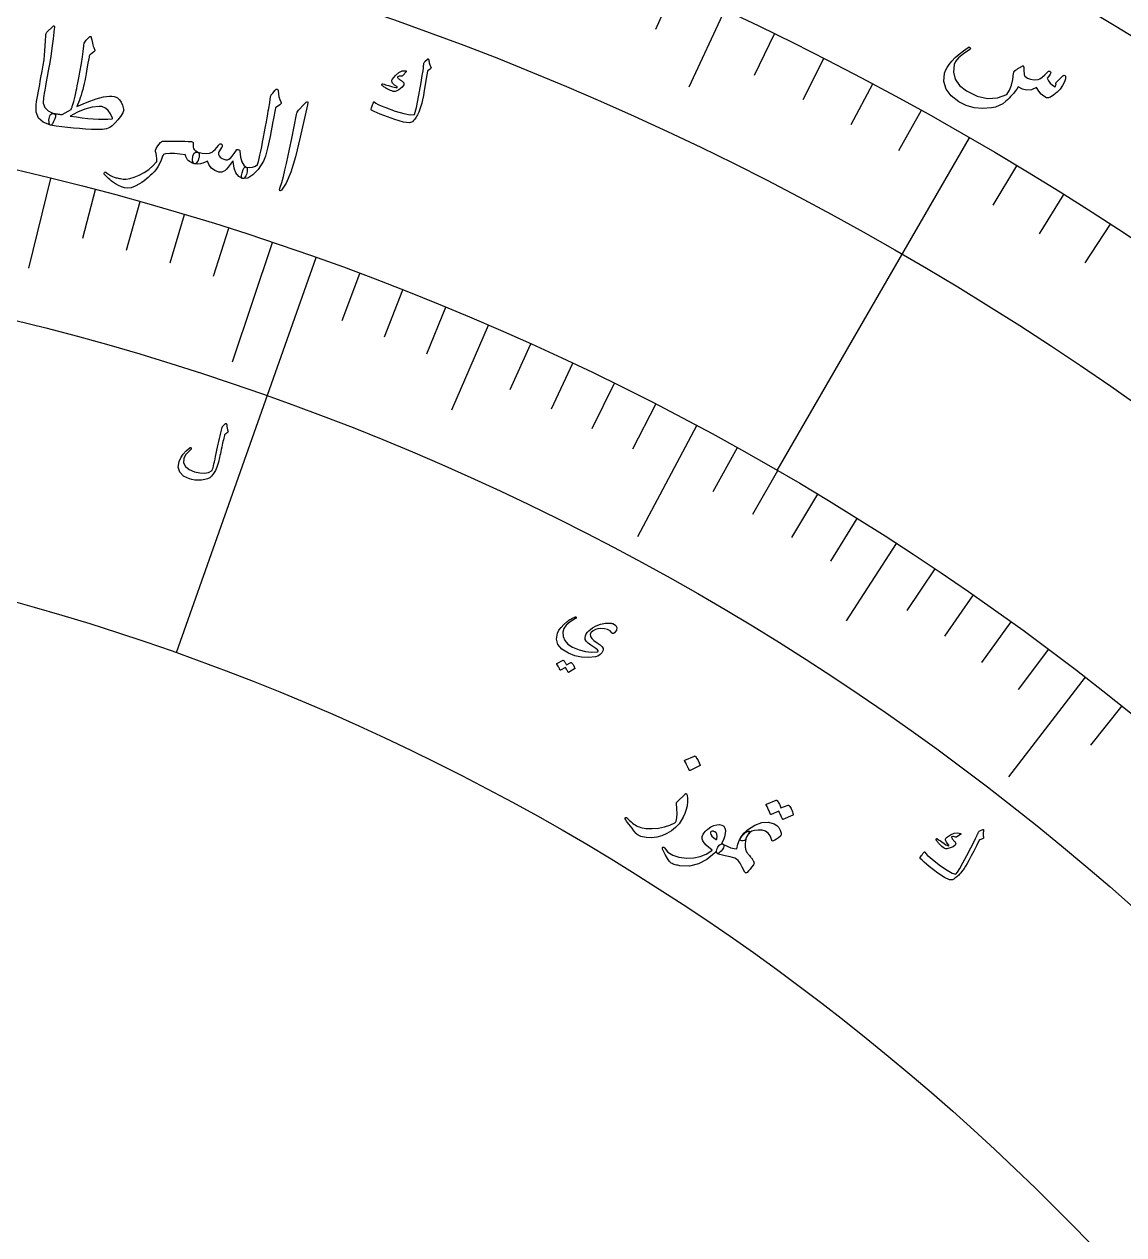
# Model space of a CAD drawing. Header units: millimetres. Extents: x -45 to 45, y -45 to 58.
# Drawn here: x 8.19 to 22.36, y 21.14 to 36.73 of the extents above; entities that cross this region are included whole.
import ezdxf

# ---------------------------------------------------------------- set-up
doc = ezdxf.new("R2010")
doc.units = ezdxf.units.MM
for name, color, linetype in [('ENGRAVE', 7, 'Continuous'), ('ENGRAVE_FINE', 8, 'Continuous'), ('TEXT', 5, 'Continuous')]:
    doc.layers.add(name, color=color, linetype=linetype)

msp = doc.modelspace()

# ---------------------------------------------------------------- linework, layer by layer
at = {"layer": 'ENGRAVE'}
for points in [[(17.2111, 36.9094), (16.7509, 35.9224)], [(20.3625, 35.2689), (17.8875, 30.9821)], [(8.526, 34.7442), (8.2429, 33.5904)], [(11.3849, 33.9151), (10.8693, 32.3793)], [(11.948, 33.7209), (10.1445, 28.6309)], [(14.1664, 32.8506), (13.6959, 31.7597)], [(16.8517, 31.5574), (16.0886, 30.1284)], [(19.4224, 30.0436), (18.7775, 29.046)], [(21.861, 28.3187), (20.871, 27.0364)]]:
    msp.add_lwpolyline(points, dxfattribs=at)
for radius in [44.1, 44.1, 42.9188, 40.725, 40.725, 38.9925, 35.775, 35.775, 33.885, 30.375, 30.375]:
    msp.add_circle((0, 0), radius, dxfattribs=at)
at = {"layer": 'ENGRAVE_FINE'}
for points in [[(16.5643, 37.2041), (16.3227, 36.6615)], [(17.8527, 36.6034), (17.5923, 36.0695)], [(18.4888, 36.2862), (18.2191, 35.757)], [(19.1192, 35.958), (18.8404, 35.4336)], [(19.7439, 35.6189), (19.4559, 35.0994)], [(20.9749, 34.9081), (20.669, 34.399)], [(9.103, 34.5975), (8.9382, 33.9708)], [(21.581, 34.5368), (21.2662, 34.033)], [(9.6776, 34.4412), (9.5023, 33.8173)], [(10.2495, 34.2753), (10.0639, 33.6545)], [(22.1804, 34.1549), (21.8569, 33.6567)], [(10.8187, 34.1), (10.6227, 33.4823)], [(12.5078, 33.5172), (12.2813, 32.9101)], [(13.0643, 33.3043), (12.8276, 32.701)], [(13.6172, 33.0821), (13.3705, 32.4828)], [(14.7117, 32.6101), (14.4453, 32.0194)], [(15.2531, 32.3604), (14.9768, 31.7742)], [(15.7903, 32.1017), (15.5043, 31.5202)], [(16.3232, 31.834), (16.0275, 31.2574)], [(17.3756, 31.272), (17.0608, 30.7056)], [(17.8947, 30.9779), (17.5706, 30.4168)], [(18.409, 30.675), (18.0756, 30.1194)], [(18.9183, 30.3636), (18.5756, 29.8136)], [(19.9213, 29.7152), (19.5604, 29.177)], [(20.4147, 29.3784), (20.0449, 28.8463)], [(20.9025, 29.0333), (20.5239, 28.5075)], [(21.3847, 28.6801), (20.9973, 28.1606)], [(22.3313, 27.9493), (21.9268, 27.4431)]]:
    msp.add_lwpolyline(points, dxfattribs=at)
at = {"layer": 'TEXT'}
for points in [[(8.5562, 36.7033), (8.5607, 36.7076), (8.5646, 36.7102), (8.5679, 36.7112), (8.5706, 36.7106), (8.5742, 36.7075), (8.5763, 36.7), (8.577, 36.6882), (8.5761, 36.6721), (8.5609, 36.5431), (8.5453, 36.4243), (8.5292, 36.3155), (8.5128, 36.2168), (8.4973, 36.1327), (8.4835, 36.0573), (8.4715, 35.9906), (8.4611, 35.9326), (8.4523, 35.8833), (8.4451, 35.8427), (8.4393, 35.8109), (8.435, 35.7878), (8.4338, 35.716), (8.4548, 35.658), (8.498, 35.6138), (8.5635, 35.5832), (8.5814, 35.5736), (8.5907, 35.5589), (8.5916, 35.5391), (8.584, 35.5143), (8.5666, 35.4765), (8.5513, 35.4502), (8.5381, 35.4354), (8.5271, 35.4321), (8.4337, 35.4679), (8.3718, 35.5232), (8.3411, 35.5981), (8.3418, 35.6926), (8.3486, 35.7363), (8.3558, 35.78), (8.3633, 35.8238), (8.3711, 35.8676), (8.3792, 35.9114), (8.3874, 35.9554), (8.3957, 35.9994), (8.4041, 36.0435), (8.4204, 36.1275), (8.4334, 36.2036), (8.4432, 36.2717), (8.4498, 36.3317), (8.4545, 36.3898), (8.4587, 36.4518), (8.4625, 36.5178), (8.4658, 36.5878), (8.467, 36.6002), (8.4699, 36.6112), (8.4745, 36.6207), (8.4807, 36.6287)], [(9.0282, 36.5687), (9.0333, 36.572), (9.0377, 36.574), (9.0412, 36.5745), (9.044, 36.5737), (9.047, 36.5714), (9.0494, 36.568), (9.0513, 36.5633), (9.0527, 36.5573), (9.058, 36.532), (9.0631, 36.5085), (9.0681, 36.4868), (9.073, 36.4669), (9.078, 36.449), (9.0831, 36.4332), (9.0884, 36.4196), (9.0939, 36.4083), (9.0977, 36.3991), (9.0976, 36.3904), (9.0935, 36.3823), (9.0855, 36.3747), (9.0409, 36.3414), (9.0347, 36.3352), (9.0298, 36.3277), (9.0261, 36.3187), (9.0236, 36.3083), (9.0095, 36.2278), (8.9968, 36.157), (8.9857, 36.0958), (8.976, 36.0442), (8.9679, 36.0022), (8.9614, 35.9695), (8.9566, 35.9462), (8.9535, 35.9323), (8.9429, 35.8916), (8.9322, 35.8531), (8.9212, 35.8169), (8.91, 35.7829), (8.8987, 35.7513), (8.8874, 35.7218), (8.8762, 35.6946), (8.8649, 35.6696), (9.0006, 35.7282), (9.1164, 35.7701), (9.2119, 35.7956), (9.2871, 35.8047), (9.3193, 35.8039), (9.3473, 35.7998), (9.371, 35.7922), (9.3905, 35.7813), (9.416, 35.7583), (9.4377, 35.7269), (9.4556, 35.6871), (9.4696, 35.6389), (9.4708, 35.628), (9.4694, 35.6162), (9.4652, 35.6036), (9.4584, 35.5901), (9.4282, 35.5431), (9.3955, 35.4995), (9.3604, 35.4592), (9.323, 35.4222), (9.2904, 35.4006), (9.2485, 35.3855), (9.1971, 35.3768), (9.1364, 35.3744), (9.0568, 35.377), (8.978, 35.3809), (8.9002, 35.386), (8.8234, 35.3924), (8.7475, 35.4001), (8.6729, 35.4093), (8.5994, 35.42), (8.5271, 35.4321), (8.5196, 35.4363), (8.5139, 35.445), (8.5099, 35.4582), (8.5076, 35.4758), (8.507, 35.497), (8.5087, 35.5169), (8.5127, 35.5356), (8.5191, 35.553), (8.5275, 35.5675), (8.5377, 35.5774), (8.5497, 35.5826), (8.5635, 35.5832), (8.5808, 35.5801), (8.5972, 35.5773), (8.6127, 35.575), (8.6274, 35.5731), (8.6411, 35.5715), (8.6538, 35.5698), (8.6655, 35.5682), (8.6762, 35.5666), (8.7921, 35.6342), (8.7939, 35.6379), (8.796, 35.6428), (8.7984, 35.6488), (8.8011, 35.656), (8.804, 35.6643), (8.8072, 35.6738), (8.8107, 35.6845), (8.8145, 35.6963), (8.8185, 35.7091), (8.8225, 35.723), (8.8265, 35.7379), (8.8305, 35.7537), (8.8346, 35.7704), (8.839, 35.7879), (8.8434, 35.8061), (8.8481, 35.825), (8.8532, 35.8464), (8.8589, 35.8721), (8.8652, 35.9022), (8.8721, 35.9365), (8.8795, 35.9749), (8.8875, 36.0172), (8.896, 36.0634), (8.905, 36.1134), (8.9246, 36.2246), (8.9392, 36.3127), (8.9487, 36.3778), (8.9533, 36.42), (8.9554, 36.4472), (8.9574, 36.4679), (8.9593, 36.4818), (8.9612, 36.4892), (8.9698, 36.5017), (8.9783, 36.5134), (8.9867, 36.5243), (8.9951, 36.5342), (9.0033, 36.5435), (9.0116, 36.5524), (9.0199, 36.5608), (9.0282, 36.5687)], [(21.5729, 36.0657), (21.579, 36.0703), (21.5848, 36.0728), (21.5902, 36.0731), (21.5953, 36.0712), (21.6008, 36.067), (21.6045, 36.0619), (21.6066, 36.0559), (21.6069, 36.0491), (21.6044, 36.0269), (21.5972, 36.0019), (21.5851, 35.974), (21.5683, 35.9434), (21.5358, 35.8962), (21.4987, 35.8552), (21.457, 35.8202), (21.4107, 35.7914), (21.3974, 35.7857), (21.3848, 35.7827), (21.3728, 35.7824), (21.3614, 35.7848), (21.3261, 35.803), (21.2929, 35.8308), (21.262, 35.8684), (21.2333, 35.9158), (21.1692, 35.8881), (21.1083, 35.8805), (21.0506, 35.8928), (20.996, 35.9252), (20.9769, 35.8966), (20.9576, 35.8697), (20.9383, 35.8443), (20.9189, 35.8205), (20.8992, 35.7982), (20.8792, 35.7771), (20.859, 35.7572), (20.8384, 35.7386), (20.7974, 35.7071), (20.7525, 35.6823), (20.7035, 35.664), (20.6505, 35.6522), (20.5382, 35.6443), (20.4306, 35.655), (20.3277, 35.6843), (20.2293, 35.7323), (20.1304, 35.8075), (20.0672, 35.8939), (20.0396, 35.9915), (20.0478, 36.1006), (20.0597, 36.1349), (20.0793, 36.1723), (20.1067, 36.2129), (20.1418, 36.2566), (20.1846, 36.3022), (20.2341, 36.3467), (20.2902, 36.3903), (20.3532, 36.4329), (20.3577, 36.4353), (20.3621, 36.4364), (20.3664, 36.436), (20.3707, 36.4343), (20.3745, 36.4317), (20.3774, 36.4287), (20.3793, 36.4253), (20.3803, 36.4215), (20.3799, 36.417), (20.3783, 36.4129), (20.3755, 36.4092), (20.3716, 36.4059), (20.2896, 36.3482), (20.229, 36.297), (20.1897, 36.2522), (20.1717, 36.214), (20.162, 36.1129), (20.1848, 36.0227), (20.2402, 35.9433), (20.3281, 35.8743), (20.4673, 35.8066), (20.6004, 35.7759), (20.728, 35.7823), (20.85, 35.8259), (20.8826, 35.8824), (20.908, 35.9473), (20.9263, 36.0206), (20.9375, 36.1022), (20.9379, 36.1109), (20.9395, 36.1179), (20.9423, 36.1234), (20.9463, 36.1272), (20.963, 36.1385), (20.9787, 36.149), (20.9936, 36.1588), (21.0075, 36.1678), (21.0204, 36.1758), (21.0323, 36.1828), (21.043, 36.1886), (21.0525, 36.1933), (21.0573, 36.1949), (21.0612, 36.1944), (21.0641, 36.1919), (21.066, 36.1873), (21.0667, 36.1844), (21.0674, 36.18), (21.0682, 36.1741), (21.0691, 36.1667), (21.07, 36.158), (21.0705, 36.148), (21.0708, 36.1368), (21.0708, 36.1243), (21.0715, 36.1), (21.0732, 36.0815), (21.076, 36.0691), (21.08, 36.0625), (21.1147, 36.0381), (21.1548, 36.0229), (21.2004, 36.0169), (21.2515, 36.0202), (21.2745, 36.0289), (21.3035, 36.0481), (21.3385, 36.0779), (21.3796, 36.1183), (21.3835, 36.1221), (21.3881, 36.1246), (21.3933, 36.1258), (21.3991, 36.1256), (21.4042, 36.1247), (21.4085, 36.1229), (21.4119, 36.1201), (21.4146, 36.1164), (21.4148, 36.1045), (21.4071, 36.0869), (21.3914, 36.0635), (21.3679, 36.0345), (21.386, 36.0004), (21.4094, 35.971), (21.4384, 35.9465), (21.4727, 35.9267), (21.4784, 35.9372), (21.482, 35.9462), (21.4836, 35.9539), (21.4832, 35.9602), (21.4822, 35.9665), (21.4826, 35.9719), (21.4844, 35.9765), (21.4876, 35.9803)], [(13.4001, 36.2726), (13.4019, 36.2592), (13.4042, 36.2462), (13.407, 36.2338), (13.4103, 36.2218), (13.4142, 36.2103), (13.4186, 36.1992), (13.4237, 36.1886), (13.4294, 36.1784), (13.4311, 36.1732), (13.4304, 36.1681), (13.4274, 36.1632), (13.422, 36.1585), (13.3912, 36.1341), (13.388, 36.1314), (13.3856, 36.129), (13.384, 36.1269), (13.383, 36.1252), (13.369, 36.0338), (13.3556, 35.9513), (13.343, 35.878), (13.3311, 35.8136), (13.32, 35.7584), (13.3096, 35.7124), (13.2999, 35.6755), (13.2909, 35.6479), (13.2718, 35.5966), (13.2648, 35.5806), (13.257, 35.5649), (13.2484, 35.5495), (13.239, 35.5342), (13.2288, 35.5192), (13.2175, 35.5045), (13.2054, 35.49), (13.1923, 35.4759), (13.1517, 35.4627), (13.0762, 35.4715), (12.9659, 35.5019), (12.8204, 35.5537), (12.7756, 35.5716), (12.7346, 35.5893), (12.6973, 35.6068), (12.6638, 35.6241), (12.661, 35.6266), (12.6595, 35.6295), (12.6591, 35.6326), (12.6598, 35.6362), (12.6646, 35.6526), (12.669, 35.6676), (12.6732, 35.681), (12.677, 35.6929), (12.6805, 35.7034), (12.6839, 35.7127), (12.687, 35.7207), (12.6899, 35.7275), (12.6917, 35.7312), (12.6939, 35.7329), (12.6963, 35.7325), (12.6991, 35.7301), (12.721, 35.714), (12.7507, 35.6972), (12.7882, 35.6799), (12.8334, 35.6619), (12.97, 35.6126), (13.0791, 35.58), (13.1608, 35.5645), (13.2153, 35.5663), (13.227, 35.5982), (13.2421, 35.6586), (13.2603, 35.7474), (13.2817, 35.8647), (13.3021, 35.9826), (13.3171, 36.0718), (13.3268, 36.1325), (13.3311, 36.1646), (13.3321, 36.1735), (13.333, 36.1818), (13.3338, 36.1896), (13.3345, 36.1967), (13.3352, 36.2033), (13.3357, 36.2091), (13.3362, 36.2142), (13.3365, 36.2186), (13.3379, 36.228), (13.3407, 36.2365), (13.3449, 36.2439), (13.3506, 36.2504), (13.3856, 36.2828), (13.3883, 36.2848), (13.3907, 36.2859), (13.393, 36.2861), (13.395, 36.2852), (13.397, 36.2829), (13.3985, 36.2801), (13.3996, 36.2766), (13.4001, 36.2726)], [(13.1061, 36.1327), (13.108, 36.1317), (13.1094, 36.1303), (13.1104, 36.1284), (13.111, 36.1262), (13.1108, 36.1244), (13.1102, 36.1226), (13.1094, 36.1207), (13.1083, 36.1188), (13.0658, 36.0712), (13.061, 36.0665), (13.0566, 36.0632), (13.0525, 36.0613), (13.0488, 36.0607), (13.0341, 36.0618), (13.021, 36.0609), (13.0095, 36.0582), (12.9995, 36.0536), (12.9966, 36.0503), (12.9972, 36.0455), (13.001, 36.0392), (13.0082, 36.0314), (13.0134, 36.0272), (13.0189, 36.0231), (13.0246, 36.019), (13.0305, 36.015), (13.0367, 36.0111), (13.0433, 36.0071), (13.0503, 36.0032), (13.0577, 35.9992), (13.0805, 35.9784), (13.0808, 35.9525), (13.0587, 35.9215), (13.014, 35.8855), (12.9976, 35.8759), (12.9825, 35.8692), (12.9688, 35.8655), (12.9564, 35.8647), (12.9438, 35.8665), (12.9272, 35.8714), (12.9067, 35.8793), (12.8822, 35.8903), (12.8698, 35.8961), (12.8581, 35.9021), (12.8473, 35.9083), (12.8373, 35.9147), (12.828, 35.9209), (12.8194, 35.927), (12.8114, 35.9328), (12.8041, 35.9384), (12.8, 35.943), (12.7975, 35.9475), (12.7966, 35.9519), (12.7973, 35.9562), (12.7994, 35.9601), (12.8025, 35.9624), (12.8064, 35.963), (12.8113, 35.9619), (12.8263, 35.9577), (12.8434, 35.9525), (12.8623, 35.9466), (12.8832, 35.9398), (12.9222, 35.927), (12.9531, 35.9185), (12.9761, 35.9141), (12.991, 35.914), (12.9931, 35.9147), (12.9946, 35.916), (12.9955, 35.918), (12.9957, 35.9206), (12.9953, 35.9225), (12.9941, 35.9245), (12.9921, 35.9266), (12.9892, 35.9289), (12.9612, 35.9474), (12.9497, 35.9557), (12.9404, 35.9644), (12.9334, 35.9734), (12.9286, 35.9829), (12.9253, 35.9931), (12.9246, 36.0027), (12.9266, 36.0116), (12.9311, 36.02), (12.9718, 36.0724), (13.0146, 36.1087), (13.0593, 36.1288), (13.1061, 36.1327)], [(11.3721, 35.822), (11.392, 35.8453), (11.4076, 35.8637), (11.419, 35.8775), (11.426, 35.8865), (11.431, 35.892), (11.4363, 35.8954), (11.4418, 35.8967), (11.4476, 35.8959), (11.4535, 35.8929), (11.4576, 35.8881), (11.4601, 35.8817), (11.4609, 35.8735), (11.4636, 35.8338), (11.4701, 35.7966), (11.4805, 35.7621), (11.4947, 35.7302), (11.4984, 35.7203), (11.4973, 35.7108), (11.4914, 35.7017), (11.4809, 35.693), (11.4276, 35.6538), (11.4228, 35.6302), (11.4181, 35.607), (11.4136, 35.5842), (11.4092, 35.5618), (11.4049, 35.5398), (11.4007, 35.5182), (11.3967, 35.4971), (11.3928, 35.4763), (11.3564, 35.2843), (11.3239, 35.1356), (11.2954, 35.0299), (11.2711, 34.9675), (11.2029, 34.8618), (11.1352, 34.7893), (11.0679, 34.7499), (11.001, 34.7436), (10.9994, 34.7442), (10.9978, 34.7447), (10.9961, 34.7452), (10.9945, 34.7457), (10.9877, 34.758), (10.9882, 34.7812), (10.9959, 34.8152), (11.0109, 34.8601), (11.0177, 34.8763), (11.0261, 34.887), (11.0362, 34.8922), (11.048, 34.8919), (11.0922, 34.887), (11.1316, 34.8911), (11.1663, 34.9042), (11.1962, 34.9262), (11.2059, 34.9611), (11.2159, 35.0011), (11.2263, 35.0461), (11.2371, 35.0963), (11.2483, 35.1513), (11.2599, 35.211), (11.272, 35.2753), (11.2844, 35.3441), (11.2972, 35.4117), (11.3084, 35.4725), (11.3182, 35.5265), (11.3264, 35.5737), (11.3334, 35.6141), (11.3393, 35.6476), (11.3442, 35.6741), (11.348, 35.6937), (11.361, 35.7929), (11.3634, 35.8023), (11.3661, 35.8103), (11.369, 35.8169), (11.3721, 35.822)], [(11.7942, 35.7035), (11.8202, 35.7285), (11.8367, 35.7349), (11.8434, 35.7226), (11.8405, 35.6918), (11.7454, 35.2774), (11.6859, 35.0234), (11.6252, 34.8249), (11.5637, 34.6818), (11.5016, 34.5939), (11.4936, 34.5877), (11.4874, 34.585), (11.483, 34.5858), (11.4804, 34.59), (11.4792, 34.5958), (11.4792, 34.6027), (11.4806, 34.6108), (11.4832, 34.62), (11.5067, 34.691), (11.5285, 34.7675), (11.5483, 34.8492), (11.5663, 34.9364), (11.5714, 34.9591), (11.5845, 35.0205), (11.6056, 35.1206), (11.6347, 35.2595), (11.6959, 35.5685), (11.7002, 35.5846), (11.7058, 35.5989), (11.7127, 35.6114), (11.7209, 35.6221)], [(9.1894, 35.6694), (9.1808, 35.6713), (9.1719, 35.6726), (9.1626, 35.6733), (9.1529, 35.6734), (9.0623, 35.6621), (8.9699, 35.6375), (8.8757, 35.5996), (8.7798, 35.5483), (8.8598, 35.5362), (8.9361, 35.5262), (9.0088, 35.5183), (9.0778, 35.5125), (9.1433, 35.509), (9.2052, 35.5079), (9.2635, 35.5091), (9.3183, 35.5127), (9.3235, 35.5135), (9.3266, 35.5155), (9.3275, 35.5187), (9.3263, 35.5231), (9.302, 35.5766), (9.271, 35.6188), (9.2335, 35.6498), (9.1894, 35.6694)], [(10.3823, 34.9335), (10.3569, 34.9423), (10.3348, 34.9526), (10.316, 34.9643), (10.3006, 34.9775), (10.294, 34.9844), (10.2881, 34.992), (10.283, 35.0002), (10.2787, 35.0092), (10.2748, 35.0186), (10.2711, 35.0285), (10.2677, 35.0387), (10.2645, 35.0493), (10.1927, 35.059), (10.126, 35.0644), (10.0643, 35.0655), (10.0077, 35.0624), (9.9952, 35.0594), (9.985, 35.0532), (9.9774, 35.0438), (9.9721, 35.0313), (9.9529, 34.9792), (9.9317, 34.9328), (9.9086, 34.8921), (9.8836, 34.8571), (9.8612, 34.8305), (9.8377, 34.805), (9.8131, 34.7804), (9.7873, 34.7568), (9.7604, 34.7343), (9.7325, 34.713), (9.7035, 34.6929), (9.6735, 34.6739), (9.6168, 34.6434), (9.5655, 34.6246), (9.5194, 34.6175), (9.4786, 34.622), (9.4417, 34.6345), (9.4041, 34.6518), (9.3658, 34.6739), (9.3269, 34.7008), (9.3082, 34.7155), (9.2913, 34.7294), (9.2761, 34.7424), (9.2626, 34.7547), (9.2508, 34.766), (9.2404, 34.7764), (9.2316, 34.7859), (9.2242, 34.7944), (9.2202, 34.801), (9.2185, 34.8075), (9.2192, 34.8138), (9.2222, 34.8199), (9.2269, 34.8244), (9.2325, 34.8257), (9.239, 34.8238), (9.2464, 34.8188), (9.2753, 34.7985), (9.3019, 34.7822), (9.3263, 34.7697), (9.3484, 34.7612), (9.36, 34.7574), (9.3724, 34.7538), (9.3857, 34.7505), (9.3998, 34.7473), (9.4147, 34.7444), (9.4305, 34.7417), (9.4471, 34.7392), (9.4645, 34.7369), (9.5027, 34.7372), (9.5494, 34.7459), (9.6046, 34.763), (9.6684, 34.7883), (9.7336, 34.821), (9.793, 34.8602), (9.8466, 34.9059), (9.8945, 34.9581), (9.8965, 34.9603), (9.8976, 34.9626), (9.8979, 34.9653), (9.8973, 34.9681), (9.8973, 35.0031), (9.8942, 35.0354), (9.8881, 35.065), (9.8789, 35.0918), (9.8787, 35.1075), (9.8893, 35.1319), (9.9109, 35.1649), (9.9433, 35.2064), (9.9516, 35.2139), (9.9609, 35.2194), (9.9711, 35.2228), (9.9823, 35.2241), (10.0298, 35.2256), (10.0765, 35.2265), (10.1224, 35.2269), (10.1675, 35.2268), (10.212, 35.2261), (10.2561, 35.2245), (10.2997, 35.2221), (10.3429, 35.2189), (10.353, 35.2171), (10.3601, 35.213), (10.3643, 35.2066), (10.3655, 35.1979), (10.3637, 35.1795), (10.364, 35.1623), (10.3665, 35.1463), (10.3711, 35.1314), (10.3789, 35.1183), (10.3908, 35.1058), (10.4067, 35.0939), (10.4266, 35.0826), (10.4357, 35.075), (10.4417, 35.0641), (10.4444, 35.0499), (10.4439, 35.0323), (10.4407, 35.0135), (10.4355, 34.9952), (10.4282, 34.9775), (10.4189, 34.9605), (10.409, 34.9469), (10.3996, 34.9378), (10.3907, 34.9334), (10.3823, 34.9335)], [(10.4233, 35.0835), (10.4813, 35.0698), (10.5319, 35.0655), (10.5749, 35.0706), (10.6106, 35.0851), (10.629, 35.0993), (10.6485, 35.1183), (10.6691, 35.1422), (10.6907, 35.1709), (10.6979, 35.1792), (10.7049, 35.1851), (10.7116, 35.1886), (10.718, 35.1897), (10.7255, 35.189), (10.7315, 35.1865), (10.7361, 35.1822), (10.7392, 35.176), (10.7409, 35.1678), (10.7404, 35.1594), (10.7376, 35.1508), (10.7324, 35.142), (10.7164, 35.1201), (10.7046, 35.1012), (10.6969, 35.0854), (10.6932, 35.0726), (10.6932, 35.0529), (10.7005, 35.0347), (10.7151, 35.0182), (10.7368, 35.0033), (10.7624, 34.9916), (10.7854, 34.9857), (10.8056, 34.9855), (10.8231, 34.9912), (10.8446, 35.0068), (10.8682, 35.0319), (10.8938, 35.0666), (10.9216, 35.1108), (10.9253, 35.1159), (10.9308, 35.1187), (10.9381, 35.1192), (10.9471, 35.1173), (10.9551, 35.1139), (10.9609, 35.1094), (10.9646, 35.1037), (10.9661, 35.0969), (10.975, 35.0198), (10.9918, 34.9598), (11.0167, 34.917), (11.0496, 34.8913), (11.0569, 34.8847), (11.0611, 34.8723), (11.0624, 34.854), (11.0607, 34.8298), (11.0573, 34.8113), (11.0521, 34.7941), (11.045, 34.7781), (11.036, 34.7634), (11.0276, 34.7526), (11.0192, 34.7456), (11.0109, 34.7424), (11.0027, 34.7431), (10.9534, 34.7699), (10.9166, 34.8151), (10.8923, 34.8787), (10.8803, 34.9608), (10.8797, 34.965), (10.8782, 34.9669), (10.8756, 34.9663), (10.8721, 34.9633), (10.8432, 34.9222), (10.817, 34.8887), (10.7933, 34.8626), (10.7722, 34.8442), (10.7537, 34.8331), (10.7349, 34.8263), (10.7159, 34.8239), (10.6967, 34.8259), (10.644, 34.846), (10.6019, 34.8761), (10.5705, 34.9162), (10.5496, 34.9664), (10.5023, 34.9456), (10.4582, 34.9334), (10.4171, 34.9297), (10.379, 34.9345), (10.3703, 34.9396), (10.364, 34.9489), (10.3601, 34.9624), (10.3586, 34.9802), (10.3622, 35.0327), (10.3741, 35.0675), (10.3945, 35.0844), (10.4233, 35.0835)], [(10.7783, 31.5835), (10.781, 31.5859), (10.7839, 31.5872), (10.787, 31.5876), (10.7904, 31.5869), (10.7934, 31.5853), (10.7955, 31.5827), (10.7968, 31.5793), (10.7972, 31.5749), (10.7988, 31.5497), (10.8019, 31.5274), (10.8068, 31.5078), (10.8132, 31.491), (10.8148, 31.4852), (10.8139, 31.4795), (10.8104, 31.4739), (10.8043, 31.4683), (10.8008, 31.4658), (10.7974, 31.4634), (10.7943, 31.4611), (10.7912, 31.4588), (10.7884, 31.4567), (10.7858, 31.4548), (10.7834, 31.4531), (10.7811, 31.4515), (10.7773, 31.4487), (10.7739, 31.4449), (10.7711, 31.4401), (10.7687, 31.4343), (10.7642, 31.4173), (10.7595, 31.3987), (10.7546, 31.3784), (10.7496, 31.3565), (10.7444, 31.333), (10.739, 31.308), (10.7332, 31.2813), (10.7272, 31.253), (10.7215, 31.2247), (10.716, 31.1982), (10.7106, 31.1734), (10.7054, 31.1504), (10.7003, 31.1291), (10.6955, 31.1094), (10.6908, 31.0912), (10.6864, 31.0747), (10.6712, 31.0266), (10.6518, 30.9827), (10.6281, 30.9431), (10.6001, 30.9078), (10.5782, 30.8889), (10.5494, 30.8744), (10.5137, 30.8642), (10.4711, 30.8584), (10.4266, 30.8566), (10.3859, 30.8584), (10.3492, 30.8639), (10.3163, 30.8729), (10.2392, 30.9111), (10.1914, 30.961), (10.1729, 31.0228), (10.1838, 31.0966), (10.205, 31.1473), (10.2354, 31.1938), (10.2749, 31.2361), (10.3235, 31.2742), (10.3269, 31.2762), (10.3301, 31.2771), (10.333, 31.2769), (10.3358, 31.2755), (10.3384, 31.2734), (10.3402, 31.2711), (10.3412, 31.2687), (10.3413, 31.2662), (10.3408, 31.2627), (10.3396, 31.2595), (10.3377, 31.2567), (10.3352, 31.2543), (10.2988, 31.2185), (10.2714, 31.1868), (10.253, 31.1592), (10.2436, 31.1358), (10.2427, 31.0789), (10.2655, 31.0315), (10.312, 30.9934), (10.3821, 30.9645), (10.4492, 30.9498), (10.5096, 30.9475), (10.5636, 30.9576), (10.611, 30.9803), (10.616, 30.9973), (10.6214, 31.0174), (10.6273, 31.0405), (10.6336, 31.0665), (10.6402, 31.0957), (10.6472, 31.128), (10.6545, 31.1636), (10.6622, 31.2023), (10.6705, 31.242), (10.6789, 31.2811), (10.6873, 31.3195), (10.6957, 31.3573), (10.7041, 31.3943), (10.7128, 31.4306), (10.7216, 31.4662), (10.7305, 31.501), (10.7378, 31.5351), (10.7392, 31.5387), (10.741, 31.542), (10.743, 31.545), (10.7453, 31.5475)], [(15.7607, 28.8891), (15.737, 28.9145), (15.7048, 28.9325), (15.6643, 28.943), (15.6154, 28.946), (15.5812, 28.942), (15.5494, 28.9324), (15.52, 28.9173), (15.4929, 28.8965), (15.4887, 28.8916), (15.4855, 28.886), (15.4834, 28.8795), (15.4822, 28.8722), (15.4861, 28.8455), (15.5021, 28.8183), (15.5302, 28.7906), (15.5704, 28.7624), (15.6103, 28.7349), (15.6365, 28.71), (15.6491, 28.6877), (15.6482, 28.668), (15.6313, 28.635), (15.6091, 28.6095), (15.5816, 28.5915), (15.549, 28.5809), (15.4585, 28.5713), (15.3702, 28.5757), (15.2841, 28.5941), (15.2001, 28.6266), (15.117, 28.6783), (15.0661, 28.7386), (15.0475, 28.8077), (15.0612, 28.8856), (15.0791, 28.923), (15.1052, 28.9601), (15.1394, 28.997), (15.1818, 29.0336), (15.1949, 29.0431), (15.2079, 29.052), (15.2209, 29.0604), (15.2338, 29.0683), (15.2467, 29.0757), (15.2598, 29.0825), (15.2729, 29.0889), (15.2862, 29.0948), (15.2926, 29.0967), (15.2974, 29.0963), (15.3003, 29.0938), (15.3015, 29.089), (15.301, 29.0841), (15.2993, 29.0798), (15.2963, 29.0762), (15.2921, 29.0733), (15.2238, 29.0331), (15.1737, 28.9908), (15.1418, 28.9464), (15.128, 28.9001), (15.131, 28.842), (15.1531, 28.7905), (15.1941, 28.7456), (15.2542, 28.7071), (15.3381, 28.6707), (15.4194, 28.6485), (15.4981, 28.6405), (15.5745, 28.6468), (15.5796, 28.6481), (15.5826, 28.6506), (15.5834, 28.6541), (15.5822, 28.6589), (15.5734, 28.6712), (15.5554, 28.6873), (15.528, 28.7073), (15.4914, 28.7311), (15.455, 28.7569), (15.4301, 28.782), (15.4166, 28.8063), (15.4147, 28.83), (15.4205, 28.8534), (15.4306, 28.8759), (15.4451, 28.8973), (15.4639, 28.9177), (15.5088, 28.9535), (15.5596, 28.9815), (15.6161, 29.0015), (15.6785, 29.0135), (15.6945, 29.0157), (15.7096, 29.0169), (15.7238, 29.0171), (15.737, 29.0165), (15.7493, 29.0149), (15.7606, 29.0127), (15.7708, 29.0096), (15.7801, 29.0058), (15.8126, 28.984), (15.8255, 28.9576), (15.8187, 28.9268), (15.7923, 28.8915), (15.7825, 28.8835), (15.774, 28.8804), (15.7667, 28.8823), (15.7607, 28.8891)], [(15.2333, 28.5076), (15.235, 28.5081), (15.2369, 28.5079), (15.239, 28.5071), (15.2413, 28.5056), (15.2482, 28.4976), (15.2547, 28.4895), (15.2607, 28.4812), (15.2662, 28.4726), (15.2713, 28.4638), (15.276, 28.4547), (15.2803, 28.4452), (15.2842, 28.4353), (15.2846, 28.4327), (15.2841, 28.4304), (15.2829, 28.4285), (15.2808, 28.4268), (15.202, 28.3814), (15.2004, 28.3811), (15.1987, 28.382), (15.1969, 28.3841), (15.1951, 28.3874), (15.194, 28.3901), (15.1921, 28.394), (15.1893, 28.3992), (15.1856, 28.4057), (15.181, 28.4135), (15.1755, 28.4228), (15.169, 28.4335), (15.1616, 28.4456), (15.1, 28.4105), (15.0976, 28.4097), (15.0954, 28.4103), (15.0934, 28.4124), (15.0917, 28.416), (15.0902, 28.4192), (15.0877, 28.4239), (15.0843, 28.4303), (15.0799, 28.4384), (15.0744, 28.4482), (15.0678, 28.4598), (15.0599, 28.4731), (15.0509, 28.4882), (15.0503, 28.4903), (15.0504, 28.492), (15.0512, 28.4932), (15.0529, 28.4941), (15.1309, 28.5367), (15.1326, 28.5373), (15.1345, 28.5371), (15.1366, 28.5363), (15.1389, 28.5348), (15.145, 28.5284), (15.1507, 28.5218), (15.1559, 28.5149), (15.1607, 28.5077), (15.1651, 28.5002), (15.1692, 28.4927), (15.1728, 28.4849), (15.1761, 28.477)], [(16.824, 27.3036), (16.8266, 27.3042), (16.8296, 27.3038), (16.8327, 27.3023), (16.8362, 27.2997), (16.8556, 27.2736), (16.872, 27.2462), (16.8856, 27.2174), (16.8962, 27.1872), (16.8967, 27.1834), (16.896, 27.1802), (16.8941, 27.1778), (16.8911, 27.1761), (16.7682, 27.1159), (16.7645, 27.115), (16.7612, 27.1163), (16.7583, 27.1197), (16.7559, 27.1254), (16.7538, 27.1302), (16.7504, 27.1377), (16.7456, 27.1478), (16.7395, 27.1606), (16.7318, 27.176), (16.7225, 27.1943), (16.7115, 27.2153), (16.6988, 27.2392), (16.6974, 27.2428), (16.6973, 27.2455), (16.6985, 27.2475), (16.701, 27.2486)], [(16.7081, 26.8178), (16.7103, 26.8197), (16.7123, 26.821), (16.7142, 26.8217), (16.716, 26.8218), (16.7199, 26.8199), (16.7233, 26.8155), (16.7264, 26.8086), (16.729, 26.7993), (16.7352, 26.7565), (16.7353, 26.7114), (16.7294, 26.6639), (16.7175, 26.6141), (16.7006, 26.5631), (16.6798, 26.5154), (16.6552, 26.471), (16.6268, 26.4299), (16.5805, 26.3814), (16.5283, 26.3397), (16.4702, 26.3048), (16.4063, 26.2767), (16.3389, 26.2571), (16.2709, 26.2492), (16.2025, 26.2529), (16.1334, 26.2682), (16.1161, 26.2743), (16.1002, 26.2828), (16.0859, 26.2937), (16.073, 26.307), (16.0454, 26.3411), (16.0206, 26.3722), (15.9987, 26.4002), (15.9796, 26.4253), (15.9635, 26.4474), (15.9504, 26.4663), (15.9403, 26.4822), (15.9334, 26.495), (15.9323, 26.4983), (15.9319, 26.5013), (15.9321, 26.5038), (15.9329, 26.506), (15.9347, 26.5083), (15.9368, 26.5103), (15.9394, 26.5118), (15.9423, 26.5128), (15.9454, 26.513), (15.9485, 26.5122), (15.9516, 26.5102), (15.9546, 26.5071), (15.973, 26.4879), (15.991, 26.4703), (16.0087, 26.4543), (16.0261, 26.4399), (16.0433, 26.4271), (16.0605, 26.4157), (16.0776, 26.4058), (16.0948, 26.3973), (16.1127, 26.39), (16.132, 26.3837), (16.1527, 26.3785), (16.1748, 26.3743), (16.1983, 26.3712), (16.2234, 26.3692), (16.2499, 26.3685), (16.278, 26.3689), (16.3602, 26.3752), (16.4366, 26.3899), (16.5071, 26.413), (16.5718, 26.4447), (16.5765, 26.4475), (16.5807, 26.4517), (16.5843, 26.4571), (16.5873, 26.4637), (16.5966, 26.5084), (16.6005, 26.562), (16.5992, 26.6244), (16.5926, 26.6958), (16.5929, 26.6999), (16.5936, 26.7032), (16.5948, 26.7059), (16.5964, 26.7078)], [(18.0302, 26.6717), (18.0329, 26.6722), (18.0358, 26.6716), (18.0389, 26.67), (18.0422, 26.6673), (18.0518, 26.654), (18.0606, 26.6405), (18.0687, 26.6269), (18.0761, 26.613), (18.0828, 26.5988), (18.0887, 26.5841), (18.094, 26.569), (18.0987, 26.5534), (18.0989, 26.5494), (18.0979, 26.5461), (18.0957, 26.5433), (18.0922, 26.5412), (17.9654, 26.4873), (17.9629, 26.4872), (17.9604, 26.4889), (17.958, 26.4924), (17.9556, 26.4977), (17.9543, 26.5019), (17.9519, 26.5082), (17.9483, 26.5166), (17.9436, 26.527), (17.9376, 26.5396), (17.9303, 26.5546), (17.9219, 26.5718), (17.9121, 26.5914), (17.813, 26.5497), (17.8092, 26.5489), (17.806, 26.5503), (17.8032, 26.5538), (17.801, 26.5596), (17.7991, 26.5645), (17.7959, 26.5722), (17.7915, 26.5825), (17.7858, 26.5954), (17.7788, 26.6112), (17.7701, 26.6298), (17.7598, 26.6513), (17.748, 26.6756), (17.7472, 26.6789), (17.7476, 26.6814), (17.7491, 26.6831), (17.7517, 26.6841), (17.8769, 26.7344), (17.8796, 26.7349), (17.8825, 26.7343), (17.8856, 26.7327), (17.889, 26.73), (17.8975, 26.7193), (17.9053, 26.7082), (17.9125, 26.6969), (17.9189, 26.6851), (17.9247, 26.6732), (17.9299, 26.661), (17.9345, 26.6487), (17.9385, 26.6361)], [(17.0823, 26.054), (16.9841, 25.9684), (16.8772, 25.9127), (16.7618, 25.8866), (16.6378, 25.8901), (16.6218, 25.8926), (16.6064, 25.8956), (16.5914, 25.899), (16.577, 25.9029), (16.5632, 25.9072), (16.5501, 25.9121), (16.5379, 25.9175), (16.5264, 25.9234), (16.5019, 25.9445), (16.4752, 25.9817), (16.4462, 26.0349), (16.4148, 26.1041), (16.4122, 26.1128), (16.4119, 26.1199), (16.4139, 26.1253), (16.4181, 26.129), (16.4234, 26.1307), (16.4283, 26.1298), (16.433, 26.1264), (16.4375, 26.1205), (16.4817, 26.0668), (16.5443, 26.0272), (16.6254, 26.0016), (16.7251, 25.9898), (16.8147, 25.9926), (16.8987, 26.0096), (16.9769, 26.0409), (17.0494, 26.0865), (17.0507, 26.0889), (17.0512, 26.0912), (17.0509, 26.0934), (17.0498, 26.0953), (17.0079, 26.1263), (16.9741, 26.1555), (16.9484, 26.1831), (16.9308, 26.209), (16.9223, 26.2369), (16.9247, 26.2664), (16.938, 26.2976), (16.9622, 26.3302), (16.9658, 26.3343), (16.9697, 26.3383), (16.9737, 26.3424), (16.978, 26.3463), (16.9825, 26.3504), (16.9874, 26.3546), (16.9925, 26.3589), (16.998, 26.3634), (17.0366, 26.3903), (17.0744, 26.4088), (17.1115, 26.419), (17.1477, 26.4209), (17.1792, 26.4142), (17.2022, 26.399), (17.2167, 26.3753), (17.2226, 26.343), (17.2209, 26.3044), (17.2123, 26.264), (17.1968, 26.2218), (17.1744, 26.1778), (17.1769, 26.1762), (17.1794, 26.1747), (17.1818, 26.1734), (17.1843, 26.1721), (17.1867, 26.1709), (17.1892, 26.1696), (17.1917, 26.1681), (17.1942, 26.1665), (17.2016, 26.1591), (17.2046, 26.1492), (17.2033, 26.1369), (17.1978, 26.1222), (17.1897, 26.1074), (17.1801, 26.0933), (17.1689, 26.08), (17.1563, 26.0675), (17.1438, 26.0573), (17.1333, 26.0511), (17.1247, 26.0489), (17.118, 26.0506), (17.0941, 26.0664), (17.0924, 26.0642), (17.0899, 26.0614), (17.0865, 26.058), (17.0823, 26.054)], [(17.4905, 26.2446), (17.4816, 26.2269), (17.4695, 26.2151), (17.4543, 26.2093), (17.436, 26.2095), (17.4216, 26.2146), (17.4146, 26.2242), (17.4152, 26.2381), (17.4232, 26.2564), (17.442, 26.2837), (17.4624, 26.3086), (17.4846, 26.3313), (17.5085, 26.3517), (17.6047, 26.4127), (17.6944, 26.4462), (17.7775, 26.452), (17.8539, 26.4303), (17.8869, 26.4097), (17.9126, 26.3827), (17.931, 26.3494), (17.9419, 26.3098), (17.9429, 26.2973), (17.9417, 26.2868), (17.9383, 26.2783), (17.9328, 26.2717), (17.9074, 26.2514), (17.8835, 26.2343), (17.8611, 26.2203), (17.8401, 26.2095), (17.8331, 26.2079), (17.8274, 26.2093), (17.8231, 26.2137), (17.8202, 26.2212), (17.8009, 26.2735), (17.7739, 26.3119), (17.7393, 26.3363), (17.6971, 26.3466), (17.6442, 26.3489), (17.6001, 26.3446), (17.565, 26.334), (17.5387, 26.3169), (17.5232, 26.3008), (17.51, 26.2834), (17.4991, 26.2647), (17.4905, 26.2446)], [(20.5498, 26.3434), (20.5477, 26.3312), (20.5462, 26.3193), (20.5452, 26.3078), (20.5447, 26.2965), (20.5448, 26.2854), (20.5456, 26.2746), (20.5471, 26.264), (20.5492, 26.2536), (20.5493, 26.2486), (20.5473, 26.2444), (20.5433, 26.241), (20.5373, 26.2384), (20.5039, 26.2258), (20.5004, 26.2243), (20.4977, 26.2229), (20.4957, 26.2216), (20.4944, 26.2204), (20.457, 26.145), (20.4226, 26.0773), (20.3914, 26.0173), (20.3634, 25.9648), (20.3385, 25.92), (20.3168, 25.883), (20.2982, 25.8538), (20.2828, 25.8324), (20.2521, 25.7932), (20.2416, 25.7813), (20.2305, 25.7699), (20.2188, 25.7589), (20.2065, 25.7483), (20.1934, 25.7381), (20.1796, 25.7284), (20.1651, 25.7193), (20.1499, 25.7106), (20.1111, 25.7104), (20.0481, 25.7389), (19.961, 25.7957), (19.8493, 25.8806), (19.8155, 25.9085), (19.7848, 25.9351), (19.7573, 25.9605), (19.733, 25.9847), (19.7314, 25.9877), (19.7308, 25.9906), (19.7313, 25.9935), (19.7329, 25.9963), (19.7416, 26.0093), (19.7496, 26.021), (19.7569, 26.0315), (19.7635, 26.0407), (19.7694, 26.0489), (19.7749, 26.056), (19.7798, 26.0621), (19.7841, 26.0671), (19.7868, 26.0699), (19.7891, 26.0707), (19.7911, 26.0697), (19.7929, 26.0669), (19.8074, 26.0468), (19.8285, 26.0242), (19.8562, 25.9988), (19.8904, 25.9708), (19.9951, 25.8904), (20.0806, 25.8321), (20.1471, 25.7961), (20.1947, 25.7826), (20.2138, 25.807), (20.2435, 25.8551), (20.2838, 25.927), (20.3347, 26.0227), (20.3849, 26.1191), (20.4225, 26.1923), (20.4477, 26.2422), (20.4603, 26.2689), (20.4636, 26.2763), (20.4666, 26.2833), (20.4695, 26.2897), (20.4721, 26.2957), (20.4745, 26.3012), (20.4766, 26.3061), (20.4784, 26.3104), (20.4799, 26.3142), (20.4836, 26.3219), (20.4884, 26.3285), (20.4941, 26.3337), (20.5009, 26.3377), (20.5401, 26.3561), (20.543, 26.3572), (20.5454, 26.3575), (20.5474, 26.357), (20.5489, 26.3557), (20.55, 26.3531), (20.5506, 26.3502), (20.5505, 26.347), (20.5498, 26.3434)], [(17.115, 26.2366), (17.1168, 26.2687), (17.113, 26.2948), (17.1033, 26.3148), (17.0879, 26.3288), (17.0759, 26.3328), (17.0639, 26.3344), (17.052, 26.3337), (17.0402, 26.3307), (17.0354, 26.3281), (17.0323, 26.324), (17.0309, 26.3183), (17.0312, 26.3111), (17.0368, 26.291), (17.0507, 26.2707), (17.0728, 26.2503), (17.1032, 26.2297), (17.1068, 26.2283), (17.11, 26.229), (17.1127, 26.2318), (17.115, 26.2366)], [(17.5062, 26.2818), (17.4954, 26.2623), (17.4871, 26.2373), (17.4812, 26.2067), (17.4779, 26.1706), (17.4778, 26.1565), (17.4783, 26.1428), (17.4795, 26.1296), (17.4814, 26.1169), (17.4839, 26.1047), (17.4871, 26.0929), (17.4909, 26.0816), (17.4954, 26.0708), (17.4978, 26.0664), (17.5013, 26.0611), (17.5058, 26.0551), (17.5113, 26.0482), (17.5179, 26.0404), (17.5254, 26.0316), (17.5338, 26.0218), (17.5432, 26.0111), (17.5506, 26.0024), (17.5573, 25.994), (17.5634, 25.9859), (17.5687, 25.9782), (17.5735, 25.9708), (17.578, 25.9635), (17.582, 25.9563), (17.5858, 25.9492), (17.5911, 25.937), (17.5926, 25.9248), (17.5902, 25.9127), (17.584, 25.9007), (17.5618, 25.8704), (17.5408, 25.8444), (17.521, 25.8225), (17.5026, 25.8049), (17.4943, 25.7985), (17.4871, 25.797), (17.4809, 25.8002), (17.4757, 25.8084), (17.4415, 25.8725), (17.4118, 25.9218), (17.3866, 25.9562), (17.366, 25.9759), (17.3446, 25.9874), (17.3169, 25.9977), (17.2828, 26.0066), (17.2425, 26.0142), (17.2218, 26.0175), (17.2025, 26.0212), (17.1847, 26.0252), (17.1683, 26.0294), (17.1533, 26.0341), (17.1398, 26.0393), (17.1276, 26.0451), (17.1168, 26.0515), (17.1108, 26.0579), (17.1078, 26.0674), (17.108, 26.0798), (17.1112, 26.0952), (17.1172, 26.1122), (17.1248, 26.1278), (17.1341, 26.1421), (17.145, 26.1551), (17.1567, 26.165), (17.1685, 26.1702), (17.1803, 26.1706), (17.1921, 26.1661), (17.2441, 26.1405), (17.2915, 26.1225), (17.3343, 26.1119), (17.3727, 26.1088), (17.3835, 26.1701), (17.4053, 26.2253), (17.4382, 26.2746), (17.4823, 26.3178), (17.5171, 26.3366), (17.5327, 26.3369), (17.5291, 26.3186), (17.5062, 26.2818)], [(20.2565, 26.3034), (20.2578, 26.302), (20.2587, 26.3004), (20.259, 26.2985), (20.2589, 26.2964), (20.2582, 26.2949), (20.2573, 26.2934), (20.256, 26.2921), (20.2545, 26.2907), (20.2046, 26.2612), (20.1992, 26.2585), (20.1944, 26.2569), (20.1904, 26.2563), (20.187, 26.2568), (20.1745, 26.2618), (20.1629, 26.2647), (20.1522, 26.2655), (20.1422, 26.2643), (20.1389, 26.2622), (20.138, 26.2579), (20.1396, 26.2514), (20.1437, 26.2426), (20.1471, 26.2376), (20.1507, 26.2325), (20.1545, 26.2274), (20.1585, 26.2223), (20.1628, 26.2172), (20.1675, 26.2119), (20.1724, 26.2066), (20.1777, 26.2011), (20.1918, 26.1767), (20.1849, 26.1542), (20.1571, 26.1335), (20.1085, 26.1146), (20.0916, 26.1109), (20.0767, 26.1093), (20.0638, 26.1098), (20.0529, 26.1125), (20.0424, 26.1176), (20.0294, 26.1264), (20.0138, 26.1389), (19.9956, 26.1551), (19.9865, 26.1636), (19.978, 26.1721), (19.9704, 26.1804), (19.9634, 26.1886), (19.9571, 26.1967), (19.9513, 26.2043), (19.946, 26.2115), (19.9412, 26.2184), (19.9389, 26.2235), (19.938, 26.2281), (19.9385, 26.2322), (19.9402, 26.2357), (19.9432, 26.2385), (19.9464, 26.2396), (19.95, 26.239), (19.9539, 26.2368), (19.9658, 26.2289), (19.9791, 26.2198), (19.9939, 26.2094), (20.0102, 26.1977), (20.0404, 26.1759), (20.0649, 26.16), (20.0835, 26.1499), (20.0964, 26.1457), (20.0985, 26.1457), (20.1001, 26.1464), (20.1014, 26.1479), (20.1024, 26.1501), (20.1025, 26.1518), (20.102, 26.1539), (20.1008, 26.1563), (20.099, 26.1591), (20.0798, 26.1828), (20.0721, 26.1932), (20.0665, 26.2033), (20.0629, 26.2131), (20.0613, 26.2226), (20.0613, 26.2323), (20.0634, 26.2408), (20.0675, 26.2481), (20.0737, 26.254), (20.1235, 26.2882), (20.1705, 26.3079), (20.2149, 26.3129), (20.2565, 26.3034)]]:
    msp.add_lwpolyline(points, close=True, dxfattribs=at)

doc.saveas('drawing.dxf')
